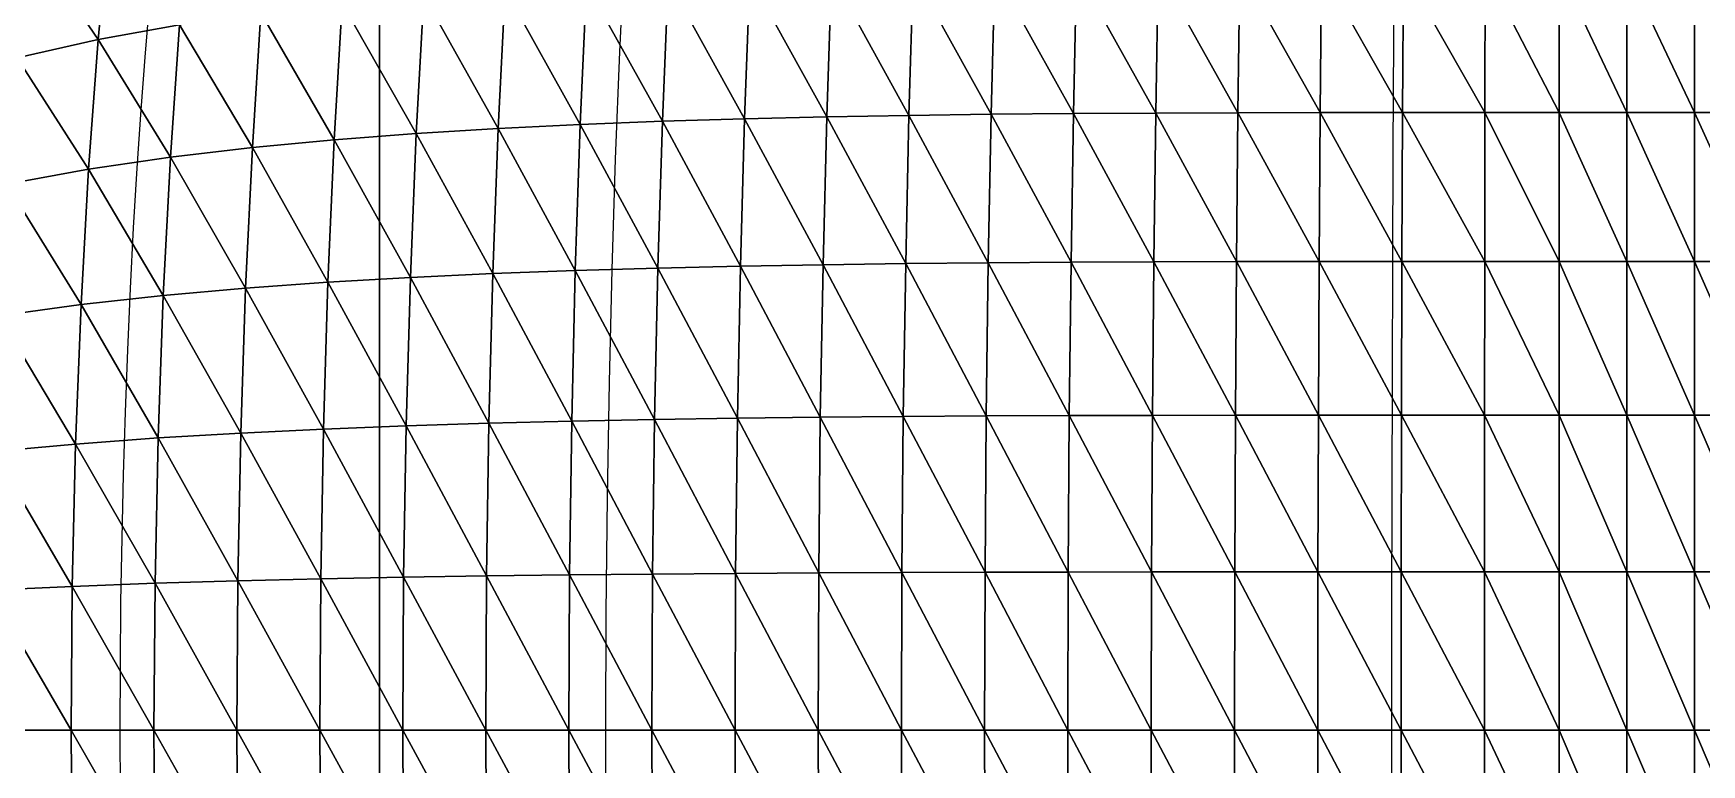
# Model space of a CAD drawing. Header units: metres. Extents: x -3.7 to 10.7, y -3.2 to 3.2.
# Drawn here: x 0.249 to 3.386, y -0.065 to 1.311 of the extents above; entities that cross this region are included whole.
import ezdxf

# ---------------------------------------------------------------- set-up
doc = ezdxf.new("R2010")
doc.units = ezdxf.units.M
for name, color, linetype in [('ACO_3D', 1, 'CONTINUOUS'), ('DECK', 32, 'CONTINUOUS'), ('MEMBRANA_3D', 3, 'CONTINUOUS'), ('PAREDES', 7, 'CONTINUOUS'), ('VIDRO_3D', 4, 'CONTINUOUS')]:
    doc.layers.add(name, color=color, linetype=linetype)

msp = doc.modelspace()

# ---------------------------------------------------------------- linework, layer by layer
at = {"layer": 'ACO_3D'}
for points in [[(2.8084, 1.4959, 3.7381), (2.8071, 1.298, 3.8579), (2.806, 1.0929, 3.9604), (2.805, 0.8817, 4.0451), (2.8043, 0.6656, 4.1114), (2.8037, 0.4458, 4.1591), (2.8034, 0.2235, 4.1878), (2.8033, 0, 4.1974), (2.8034, -0.2235, 4.1878)], [(1.3607, 1.4703, 3.7166), (1.3514, 1.2758, 3.8358), (1.3434, 1.0742, 3.9378), (1.3369, 0.8667, 4.022), (1.3317, 0.6543, 4.088), (1.3281, 0.4382, 4.1354), (1.3258, 0.2197, 4.164), (1.3251, 0, 4.1735), (1.3258, -0.2197, 4.164)], [(1.3317, 0, 4.0885), (-0.1341, 0, 4.0397), (-0.2841, 0, 4.0444), (-0.4341, 0, 4.053), (-0.5841, 0, 4.0641), (-0.7341, 0, 4.0772), (-0.8841, 0, 4.0921), (-1.0341, 0, 4.1086), (-1.1841, 0, 4.1265), (-1.3341, 0, 4.1458), (-1.4841, 0, 4.1663), (-1.6341, 0, 4.188), (-1.7841, 0, 4.2107), (-1.9341, 0, 4.2346), (-2.0841, 0, 4.2594), (-2.2341, 0, 4.2853), (-2.3841, 0, 4.312), (-2.5341, 0, 4.3397)], [(-0.1463, 0, 4.1247), (0.1212, 0, 4.1355), (0.389, 0, 4.1454), (0.6572, 0, 4.1545), (0.9257, 0, 4.1628), (1.1945, 0, 4.1702), (1.4635, 0, 4.1768), (1.7327, 0, 4.1826), (2.0021, 0, 4.1875), (2.2716, 0, 4.1917), (2.5413, 0, 4.195), (2.811, 0, 4.1974), (3.075, 0, 4.1991), (3.2938, 0, 4.1999), (3.5125, 0, 4.1995)]]:
    msp.add_polyline3d(points, dxfattribs=at)
at = {"layer": 'DECK'}
msp.add_polyline3d([(-3.7, -3.25, 0), (0.9, -3.25, 0), (0.9, 3.25, 0), (-3.7, 3.25, 0), (-3.7, -3.25, 0)], dxfattribs=at)
at = {"layer": 'MEMBRANA_3D'}
for points in [[(0.2412, 1.4895, 3.5493), (0.3927, 1.5302, 3.5543), (0.371, 1.2991, 3.7304)], [(0.3927, 1.5302, 3.5543), (0.5239, 1.3268, 3.7354), (0.371, 1.2991, 3.7304)], [(0.2412, 1.4895, 3.5493), (0.371, 1.2991, 3.7304), (0.2182, 1.2645, 3.7252)], [(1.4429, 1.4103, 3.7601), (1.5964, 1.4161, 3.7633), (1.5865, 1.1501, 3.911)], [(1.5964, 1.4161, 3.7633), (1.741, 1.1537, 3.9141), (1.5865, 1.1501, 3.911)], [(1.5964, 1.4161, 3.7633), (1.7499, 1.4206, 3.7663), (1.741, 1.1537, 3.9141)], [(1.7499, 1.4206, 3.7663), (1.8956, 1.1564, 3.9169), (1.741, 1.1537, 3.9141)], [(1.7499, 1.4206, 3.7663), (1.9034, 1.4239, 3.769), (1.8956, 1.1564, 3.9169)], [(1.9034, 1.4239, 3.769), (2.0503, 1.1584, 3.9195), (1.8956, 1.1564, 3.9169)], [(1.9034, 1.4239, 3.769), (2.057, 1.4264, 3.7715), (2.0503, 1.1584, 3.9195)], [(2.057, 1.4264, 3.7715), (2.205, 1.1599, 3.9218), (2.0503, 1.1584, 3.9195)], [(2.057, 1.4264, 3.7715), (2.2107, 1.4282, 3.7737), (2.205, 1.1599, 3.9218)], [(2.2107, 1.4282, 3.7737), (2.3597, 1.1608, 3.9238), (2.205, 1.1599, 3.9218)], [(2.2107, 1.4282, 3.7737), (2.3644, 1.4294, 3.7757), (2.3597, 1.1608, 3.9238)], [(2.3644, 1.4294, 3.7757), (2.5145, 1.1614, 3.9256), (2.3597, 1.1608, 3.9238)], [(2.3644, 1.4294, 3.7757), (2.5181, 1.4301, 3.7774), (2.5145, 1.1614, 3.9256)], [(2.5181, 1.4301, 3.7774), (2.6693, 1.1618, 3.9271), (2.5145, 1.1614, 3.9256)], [(2.5181, 1.4301, 3.7774), (2.6718, 1.4306, 3.7788), (2.6693, 1.1618, 3.9271)], [(2.6718, 1.4306, 3.7788), (2.8241, 1.162, 3.9283), (2.6693, 1.1618, 3.9271)], [(2.6718, 1.4306, 3.7788), (2.8256, 1.4308, 3.78), (2.8241, 1.162, 3.9283)], [(2.8256, 1.4308, 3.78), (2.9789, 1.1621, 3.9293), (2.8241, 1.162, 3.9283)], [(2.8256, 1.4308, 3.78), (2.9794, 1.4309, 3.781), (2.9789, 1.1621, 3.9293)], [(2.9794, 1.4309, 3.781), (3.1188, 1.1621, 3.93), (2.9789, 1.1621, 3.9293)], [(2.9794, 1.4309, 3.781), (3.1188, 1.4309, 3.7816), (3.1188, 1.1621, 3.93)], [(3.1188, 1.4309, 3.7816), (3.2458, 1.4309, 3.7821), (3.2458, 1.1621, 3.9305)], [(3.1188, 1.4309, 3.7816), (3.2458, 1.1621, 3.9305), (3.1188, 1.1621, 3.93)], [(3.2458, 1.4309, 3.7821), (3.3729, 1.4309, 3.7823), (3.3729, 1.1621, 3.9307)], [(3.2458, 1.4309, 3.7821), (3.3729, 1.1621, 3.9307), (3.2458, 1.1621, 3.9305)], [(3.3729, 1.4309, 3.7823), (3.5, 1.4309, 3.7819), (3.5, 1.1621, 3.9303)], [(3.3729, 1.4309, 3.7823), (3.5, 1.1621, 3.9303), (3.3729, 1.1621, 3.9307)], [(0.8299, 1.3671, 3.7447), (0.983, 1.3817, 3.7489), (0.969, 1.1222, 3.8961)], [(0.983, 1.3817, 3.7489), (1.1233, 1.1317, 3.9002), (0.969, 1.1222, 3.8961)], [(0.983, 1.3817, 3.7489), (1.1362, 1.3935, 3.7529), (1.1233, 1.1317, 3.9002)], [(1.1362, 1.3935, 3.7529), (1.2776, 1.1393, 3.9041), (1.1233, 1.1317, 3.9002)], [(1.1362, 1.3935, 3.7529), (1.2895, 1.4028, 3.7566), (1.2776, 1.1393, 3.9041)], [(1.2895, 1.4028, 3.7566), (1.432, 1.1454, 3.9077), (1.2776, 1.1393, 3.9041)], [(1.2895, 1.4028, 3.7566), (1.4429, 1.4103, 3.7601), (1.432, 1.1454, 3.9077)], [(1.4429, 1.4103, 3.7601), (1.5865, 1.1501, 3.911), (1.432, 1.1454, 3.9077)], [(0.6768, 1.3491, 3.7402), (0.8299, 1.3671, 3.7447), (0.8149, 1.1103, 3.8917)], [(0.8299, 1.3671, 3.7447), (0.969, 1.1222, 3.8961), (0.8149, 1.1103, 3.8917)], [(0.371, 1.2991, 3.7304), (0.5239, 1.3268, 3.7354), (0.5068, 1.0776, 3.8821)], [(0.5239, 1.3268, 3.7354), (0.6608, 1.0957, 3.887), (0.5068, 1.0776, 3.8821)], [(0.5239, 1.3268, 3.7354), (0.6768, 1.3491, 3.7402), (0.6608, 1.0957, 3.887)], [(0.6768, 1.3491, 3.7402), (0.8149, 1.1103, 3.8917), (0.6608, 1.0957, 3.887)], [(0.2182, 1.2645, 3.7252), (0.371, 1.2991, 3.7304), (0.3529, 1.0551, 3.8769)], [(0.371, 1.2991, 3.7304), (0.5068, 1.0776, 3.8821), (0.3529, 1.0551, 3.8769)], [(0.2182, 1.2645, 3.7252), (0.3529, 1.0551, 3.8769), (0.1992, 1.027, 3.8715)], [(2.3597, 1.1608, 3.9238), (2.5145, 1.1614, 3.9256), (2.5116, 0.8813, 4.0424)], [(2.5145, 1.1614, 3.9256), (2.6672, 0.8816, 4.0439), (2.5116, 0.8813, 4.0424)], [(2.5145, 1.1614, 3.9256), (2.6693, 1.1618, 3.9271), (2.6672, 0.8816, 4.0439)], [(2.6693, 1.1618, 3.9271), (2.8229, 0.8817, 4.0452), (2.6672, 0.8816, 4.0439)], [(2.6693, 1.1618, 3.9271), (2.8241, 1.162, 3.9283), (2.8229, 0.8817, 4.0452)], [(2.8241, 1.162, 3.9283), (2.9785, 0.8818, 4.0462), (2.8229, 0.8817, 4.0452)], [(2.8241, 1.162, 3.9283), (2.9789, 1.1621, 3.9293), (2.9785, 0.8818, 4.0462)], [(2.9789, 1.1621, 3.9293), (3.1188, 0.8818, 4.047), (2.9785, 0.8818, 4.0462)], [(2.9789, 1.1621, 3.9293), (3.1188, 1.1621, 3.93), (3.1188, 0.8818, 4.047)], [(3.1188, 1.1621, 3.93), (3.2458, 1.1621, 3.9305), (3.2458, 0.8818, 4.0474)], [(3.1188, 1.1621, 3.93), (3.2458, 0.8818, 4.0474), (3.1188, 0.8818, 4.047)], [(3.2458, 1.1621, 3.9305), (3.3729, 1.1621, 3.9307), (3.3729, 0.8818, 4.0476)], [(3.2458, 1.1621, 3.9305), (3.3729, 0.8818, 4.0476), (3.2458, 0.8818, 4.0474)], [(3.3729, 1.1621, 3.9307), (3.5, 1.1621, 3.9303), (3.5, 0.8818, 4.0472)], [(3.3729, 1.1621, 3.9307), (3.5, 0.8818, 4.0472), (3.3729, 0.8818, 4.0476)], [(0.969, 1.1222, 3.8961), (1.1233, 1.1317, 3.9002), (1.113, 0.8587, 4.0164)], [(1.1233, 1.1317, 3.9002), (1.2682, 0.8645, 4.0203), (1.113, 0.8587, 4.0164)], [(1.1233, 1.1317, 3.9002), (1.2776, 1.1393, 3.9041), (1.2682, 0.8645, 4.0203)], [(1.2776, 1.1393, 3.9041), (1.4234, 0.8691, 4.024), (1.2682, 0.8645, 4.0203)], [(1.2776, 1.1393, 3.9041), (1.432, 1.1454, 3.9077), (1.4234, 0.8691, 4.024)], [(1.432, 1.1454, 3.9077), (1.5787, 0.8727, 4.0275), (1.4234, 0.8691, 4.024)], [(1.432, 1.1454, 3.9077), (1.5865, 1.1501, 3.911), (1.5787, 0.8727, 4.0275)], [(1.5865, 1.1501, 3.911), (1.7341, 0.8754, 4.0306), (1.5787, 0.8727, 4.0275)], [(1.5865, 1.1501, 3.911), (1.741, 1.1537, 3.9141), (1.7341, 0.8754, 4.0306)], [(1.741, 1.1537, 3.9141), (1.8895, 0.8775, 4.0335), (1.7341, 0.8754, 4.0306)], [(1.741, 1.1537, 3.9141), (1.8956, 1.1564, 3.9169), (1.8895, 0.8775, 4.0335)], [(1.8956, 1.1564, 3.9169), (2.0449, 0.879, 4.0362), (1.8895, 0.8775, 4.0335)], [(1.8956, 1.1564, 3.9169), (2.0503, 1.1584, 3.9195), (2.0449, 0.879, 4.0362)], [(2.0503, 1.1584, 3.9195), (2.2005, 0.8801, 4.0385), (2.0449, 0.879, 4.0362)], [(2.0503, 1.1584, 3.9195), (2.205, 1.1599, 3.9218), (2.2005, 0.8801, 4.0385)], [(2.205, 1.1599, 3.9218), (2.356, 0.8808, 4.0406), (2.2005, 0.8801, 4.0385)], [(2.205, 1.1599, 3.9218), (2.3597, 1.1608, 3.9238), (2.356, 0.8808, 4.0406)], [(2.3597, 1.1608, 3.9238), (2.5116, 0.8813, 4.0424), (2.356, 0.8808, 4.0406)], [(0.6608, 1.0957, 3.887), (0.8149, 1.1103, 3.8917), (0.803, 0.8425, 4.0076)], [(0.8149, 1.1103, 3.8917), (0.958, 0.8515, 4.0121), (0.803, 0.8425, 4.0076)], [(0.8149, 1.1103, 3.8917), (0.969, 1.1222, 3.8961), (0.958, 0.8515, 4.0121)], [(0.969, 1.1222, 3.8961), (1.113, 0.8587, 4.0164), (0.958, 0.8515, 4.0121)], [(0.3529, 1.0551, 3.8769), (0.5068, 1.0776, 3.8821), (0.4933, 0.8177, 3.9978)], [(0.5068, 1.0776, 3.8821), (0.6481, 0.8314, 4.0028), (0.4933, 0.8177, 3.9978)], [(0.5068, 1.0776, 3.8821), (0.6608, 1.0957, 3.887), (0.6481, 0.8314, 4.0028)], [(0.6608, 1.0957, 3.887), (0.803, 0.8425, 4.0076), (0.6481, 0.8314, 4.0028)], [(0.1992, 1.027, 3.8715), (0.3529, 1.0551, 3.8769), (0.3387, 0.8006, 3.9924)], [(0.3529, 1.0551, 3.8769), (0.4933, 0.8177, 3.9978), (0.3387, 0.8006, 3.9924)], [(0.1992, 1.027, 3.8715), (0.3387, 0.8006, 3.9924), (0.1841, 0.7793, 3.9868)], [(1.8895, 0.8775, 4.0335), (2.0449, 0.879, 4.0362), (2.0411, 0.5909, 4.1203)], [(2.0449, 0.879, 4.0362), (2.1972, 0.5916, 4.1227), (2.0411, 0.5909, 4.1203)], [(2.0449, 0.879, 4.0362), (2.2005, 0.8801, 4.0385), (2.1972, 0.5916, 4.1227)], [(2.2005, 0.8801, 4.0385), (2.3534, 0.5921, 4.1248), (2.1972, 0.5916, 4.1227)], [(2.2005, 0.8801, 4.0385), (2.356, 0.8808, 4.0406), (2.3534, 0.5921, 4.1248)], [(2.356, 0.8808, 4.0406), (2.5095, 0.5924, 4.1267), (2.3534, 0.5921, 4.1248)], [(2.356, 0.8808, 4.0406), (2.5116, 0.8813, 4.0424), (2.5095, 0.5924, 4.1267)], [(2.5116, 0.8813, 4.0424), (2.6658, 0.5926, 4.1283), (2.5095, 0.5924, 4.1267)], [(2.5116, 0.8813, 4.0424), (2.6672, 0.8816, 4.0439), (2.6658, 0.5926, 4.1283)], [(2.6672, 0.8816, 4.0439), (2.822, 0.5927, 4.1296), (2.6658, 0.5926, 4.1283)], [(2.6672, 0.8816, 4.0439), (2.8229, 0.8817, 4.0452), (2.822, 0.5927, 4.1296)], [(2.8229, 0.8817, 4.0452), (2.9783, 0.5927, 4.1306), (2.822, 0.5927, 4.1296)], [(2.8229, 0.8817, 4.0452), (2.9785, 0.8818, 4.0462), (2.9783, 0.5927, 4.1306)], [(2.9785, 0.8818, 4.0462), (3.1188, 0.5927, 4.1313), (2.9783, 0.5927, 4.1306)], [(2.9785, 0.8818, 4.0462), (3.1188, 0.8818, 4.047), (3.1188, 0.5927, 4.1313)], [(3.1188, 0.8818, 4.047), (3.2458, 0.8818, 4.0474), (3.2458, 0.5927, 4.1318)], [(3.1188, 0.8818, 4.047), (3.2458, 0.5927, 4.1318), (3.1188, 0.5927, 4.1313)], [(3.2458, 0.8818, 4.0474), (3.3729, 0.8818, 4.0476), (3.3729, 0.5927, 4.132)], [(3.2458, 0.8818, 4.0474), (3.3729, 0.5927, 4.132), (3.2458, 0.5927, 4.1318)], [(3.3729, 0.8818, 4.0476), (3.5, 0.8818, 4.0472), (3.5, 0.5927, 4.1316)], [(3.3729, 0.8818, 4.0476), (3.5, 0.5927, 4.1316), (3.3729, 0.5927, 4.132)], [(0.803, 0.8425, 4.0076), (0.958, 0.8515, 4.0121), (0.95, 0.5724, 4.0958)], [(0.958, 0.8515, 4.0121), (1.1057, 0.5773, 4.1001), (0.95, 0.5724, 4.0958)], [(0.958, 0.8515, 4.0121), (1.113, 0.8587, 4.0164), (1.1057, 0.5773, 4.1001)], [(1.113, 0.8587, 4.0164), (1.2614, 0.5811, 4.1042), (1.1057, 0.5773, 4.1001)], [(1.113, 0.8587, 4.0164), (1.2682, 0.8645, 4.0203), (1.2614, 0.5811, 4.1042)], [(1.2682, 0.8645, 4.0203), (1.4172, 0.5842, 4.108), (1.2614, 0.5811, 4.1042)], [(1.2682, 0.8645, 4.0203), (1.4234, 0.8691, 4.024), (1.4172, 0.5842, 4.108)], [(1.4234, 0.8691, 4.024), (1.5731, 0.5866, 4.1115), (1.4172, 0.5842, 4.108)], [(1.4234, 0.8691, 4.024), (1.5787, 0.8727, 4.0275), (1.5731, 0.5866, 4.1115)], [(1.5787, 0.8727, 4.0275), (1.729, 0.5885, 4.1147), (1.5731, 0.5866, 4.1115)], [(1.5787, 0.8727, 4.0275), (1.7341, 0.8754, 4.0306), (1.729, 0.5885, 4.1147)], [(1.7341, 0.8754, 4.0306), (1.885, 0.5899, 4.1176), (1.729, 0.5885, 4.1147)], [(1.7341, 0.8754, 4.0306), (1.8895, 0.8775, 4.0335), (1.885, 0.5899, 4.1176)], [(1.8895, 0.8775, 4.0335), (2.0411, 0.5909, 4.1203), (1.885, 0.5899, 4.1176)], [(0.3387, 0.8006, 3.9924), (0.4933, 0.8177, 3.9978), (0.4836, 0.5497, 4.0812)], [(0.4933, 0.8177, 3.9978), (0.639, 0.5589, 4.0863), (0.4836, 0.5497, 4.0812)], [(0.4933, 0.8177, 3.9978), (0.6481, 0.8314, 4.0028), (0.639, 0.5589, 4.0863)], [(0.6481, 0.8314, 4.0028), (0.7945, 0.5664, 4.0912), (0.639, 0.5589, 4.0863)], [(0.6481, 0.8314, 4.0028), (0.803, 0.8425, 4.0076), (0.7945, 0.5664, 4.0912)], [(0.803, 0.8425, 4.0076), (0.95, 0.5724, 4.0958), (0.7945, 0.5664, 4.0912)], [(0.1841, 0.7793, 3.9868), (0.3387, 0.8006, 3.9924), (0.3284, 0.5382, 4.0758)], [(0.3387, 0.8006, 3.9924), (0.4836, 0.5497, 4.0812), (0.3284, 0.5382, 4.0758)], [(0.1841, 0.7793, 3.9868), (0.3284, 0.5382, 4.0758), (0.1732, 0.5239, 4.0701)], [(0.639, 0.5589, 4.0863), (0.7945, 0.5664, 4.0912), (0.7893, 0.2846, 4.1417)], [(0.7945, 0.5664, 4.0912), (0.9452, 0.2876, 4.1464), (0.7893, 0.2846, 4.1417)], [(0.7945, 0.5664, 4.0912), (0.95, 0.5724, 4.0958), (0.9452, 0.2876, 4.1464)], [(0.95, 0.5724, 4.0958), (1.1012, 0.2901, 4.1507), (0.9452, 0.2876, 4.1464)], [(0.95, 0.5724, 4.0958), (1.1057, 0.5773, 4.1001), (1.1012, 0.2901, 4.1507)], [(1.1057, 0.5773, 4.1001), (1.2573, 0.292, 4.1548), (1.1012, 0.2901, 4.1507)], [(1.1057, 0.5773, 4.1001), (1.2614, 0.5811, 4.1042), (1.2573, 0.292, 4.1548)], [(1.2614, 0.5811, 4.1042), (1.4135, 0.2936, 4.1587), (1.2573, 0.292, 4.1548)], [(1.2614, 0.5811, 4.1042), (1.4172, 0.5842, 4.108), (1.4135, 0.2936, 4.1587)], [(1.4172, 0.5842, 4.108), (1.5697, 0.2948, 4.1622), (1.4135, 0.2936, 4.1587)], [(1.4172, 0.5842, 4.108), (1.5731, 0.5866, 4.1115), (1.5697, 0.2948, 4.1622)], [(1.5731, 0.5866, 4.1115), (1.726, 0.2957, 4.1655), (1.5697, 0.2948, 4.1622)], [(1.5731, 0.5866, 4.1115), (1.729, 0.5885, 4.1147), (1.726, 0.2957, 4.1655)], [(1.729, 0.5885, 4.1147), (1.8824, 0.2964, 4.1684), (1.726, 0.2957, 4.1655)], [(1.729, 0.5885, 4.1147), (1.885, 0.5899, 4.1176), (1.8824, 0.2964, 4.1684)], [(1.885, 0.5899, 4.1176), (2.0388, 0.2969, 4.1711), (1.8824, 0.2964, 4.1684)], [(1.885, 0.5899, 4.1176), (2.0411, 0.5909, 4.1203), (2.0388, 0.2969, 4.1711)], [(2.0411, 0.5909, 4.1203), (2.1952, 0.2973, 4.1736), (2.0388, 0.2969, 4.1711)], [(2.0411, 0.5909, 4.1203), (2.1972, 0.5916, 4.1227), (2.1952, 0.2973, 4.1736)], [(2.1972, 0.5916, 4.1227), (2.3518, 0.2975, 4.1757), (2.1952, 0.2973, 4.1736)], [(2.1972, 0.5916, 4.1227), (2.3534, 0.5921, 4.1248), (2.3518, 0.2975, 4.1757)], [(2.3534, 0.5921, 4.1248), (2.5083, 0.2977, 4.1776), (2.3518, 0.2975, 4.1757)], [(2.3534, 0.5921, 4.1248), (2.5095, 0.5924, 4.1267), (2.5083, 0.2977, 4.1776)], [(2.5095, 0.5924, 4.1267), (2.6649, 0.2978, 4.1792), (2.5083, 0.2977, 4.1776)], [(2.5095, 0.5924, 4.1267), (2.6658, 0.5926, 4.1283), (2.6649, 0.2978, 4.1792)], [(2.6658, 0.5926, 4.1283), (2.8215, 0.2978, 4.1805), (2.6649, 0.2978, 4.1792)], [(2.6658, 0.5926, 4.1283), (2.822, 0.5927, 4.1296), (2.8215, 0.2978, 4.1805)], [(2.822, 0.5927, 4.1296), (2.9781, 0.2978, 4.1815), (2.8215, 0.2978, 4.1805)], [(2.822, 0.5927, 4.1296), (2.9783, 0.5927, 4.1306), (2.9781, 0.2978, 4.1815)], [(2.9783, 0.5927, 4.1306), (3.1188, 0.2978, 4.1823), (2.9781, 0.2978, 4.1815)], [(2.9783, 0.5927, 4.1306), (3.1188, 0.5927, 4.1313), (3.1188, 0.2978, 4.1823)], [(3.1188, 0.5927, 4.1313), (3.2458, 0.5927, 4.1318), (3.2458, 0.2978, 4.1828)], [(3.1188, 0.5927, 4.1313), (3.2458, 0.2978, 4.1828), (3.1188, 0.2978, 4.1823)], [(3.2458, 0.5927, 4.1318), (3.3729, 0.5927, 4.132), (3.3729, 0.2978, 4.183)], [(3.2458, 0.5927, 4.1318), (3.3729, 0.2978, 4.183), (3.2458, 0.2978, 4.1828)], [(3.3729, 0.5927, 4.132), (3.5, 0.5927, 4.1316), (3.5, 0.2978, 4.1826)], [(3.3729, 0.5927, 4.132), (3.5, 0.2978, 4.1826), (3.3729, 0.2978, 4.183)], [(0.1732, 0.5239, 4.0701), (0.3284, 0.5382, 4.0758), (0.3222, 0.2704, 4.1261)], [(0.3284, 0.5382, 4.0758), (0.4778, 0.2762, 4.1316), (0.3222, 0.2704, 4.1261)], [(0.3284, 0.5382, 4.0758), (0.4836, 0.5497, 4.0812), (0.4778, 0.2762, 4.1316)], [(0.4836, 0.5497, 4.0812), (0.6335, 0.2808, 4.1368), (0.4778, 0.2762, 4.1316)], [(0.4836, 0.5497, 4.0812), (0.639, 0.5589, 4.0863), (0.6335, 0.2808, 4.1368)], [(0.639, 0.5589, 4.0863), (0.7893, 0.2846, 4.1417), (0.6335, 0.2808, 4.1368)], [(0.1732, 0.5239, 4.0701), (0.3222, 0.2704, 4.1261), (0.1667, 0.2632, 4.1203)], [(0.6335, 0.2808, 4.1368), (0.7893, 0.2846, 4.1417), (0.7876, 0, 4.1586)], [(0.7893, 0.2846, 4.1417), (0.9436, 0, 4.1633), (0.7876, 0, 4.1586)], [(0.7893, 0.2846, 4.1417), (0.9452, 0.2876, 4.1464), (0.9436, 0, 4.1633)], [(0.9452, 0.2876, 4.1464), (1.0997, 0, 4.1677), (0.9436, 0, 4.1633)], [(0.9452, 0.2876, 4.1464), (1.1012, 0.2901, 4.1507), (1.0997, 0, 4.1677)], [(1.1012, 0.2901, 4.1507), (1.2559, 0, 4.1718), (1.0997, 0, 4.1677)], [(1.1012, 0.2901, 4.1507), (1.2573, 0.292, 4.1548), (1.2559, 0, 4.1718)], [(1.2573, 0.292, 4.1548), (1.4122, 0, 4.1756), (1.2559, 0, 4.1718)], [(1.2573, 0.292, 4.1548), (1.4135, 0.2936, 4.1587), (1.4122, 0, 4.1756)], [(1.4135, 0.2936, 4.1587), (1.5686, 0, 4.1792), (1.4122, 0, 4.1756)], [(1.4135, 0.2936, 4.1587), (1.5697, 0.2948, 4.1622), (1.5686, 0, 4.1792)], [(0.1667, 0.2632, 4.1203), (0.3201, 0, 4.1429), (0.1645, 0, 4.1371)], [(0.1667, 0.2632, 4.1203), (0.3222, 0.2704, 4.1261), (0.3201, 0, 4.1429)], [(0.3222, 0.2704, 4.1261), (0.4758, 0, 4.1484), (0.3201, 0, 4.1429)], [(0.3222, 0.2704, 4.1261), (0.4778, 0.2762, 4.1316), (0.4758, 0, 4.1484)], [(0.4778, 0.2762, 4.1316), (0.6317, 0, 4.1537), (0.4758, 0, 4.1484)], [(0.4778, 0.2762, 4.1316), (0.6335, 0.2808, 4.1368), (0.6317, 0, 4.1537)], [(0.6335, 0.2808, 4.1368), (0.7876, 0, 4.1586), (0.6317, 0, 4.1537)], [(0.1645, 0, 4.1371), (0.3201, 0, 4.1429), (0.3222, -0.2704, 4.1261)], [(0.1645, 0, 4.1371), (0.3222, -0.2704, 4.1261), (0.1667, -0.2632, 4.1203)], [(0.3201, 0, 4.1429), (0.4758, 0, 4.1484), (0.4778, -0.2762, 4.1316)], [(0.3201, 0, 4.1429), (0.4778, -0.2762, 4.1316), (0.3222, -0.2704, 4.1261)], [(0.4758, 0, 4.1484), (0.6317, 0, 4.1537), (0.6335, -0.2808, 4.1368)], [(0.4758, 0, 4.1484), (0.6335, -0.2808, 4.1368), (0.4778, -0.2762, 4.1316)], [(0.6317, 0, 4.1537), (0.7876, 0, 4.1586), (0.7893, -0.2846, 4.1417)], [(0.6317, 0, 4.1537), (0.7893, -0.2846, 4.1417), (0.6335, -0.2808, 4.1368)], [(0.7876, 0, 4.1586), (0.9436, 0, 4.1633), (0.9452, -0.2876, 4.1464)], [(0.9436, 0, 4.1633), (1.0997, 0, 4.1677), (1.1012, -0.2901, 4.1507)], [(0.9436, 0, 4.1633), (1.1012, -0.2901, 4.1507), (0.9452, -0.2876, 4.1464)], [(1.0997, 0, 4.1677), (1.2559, 0, 4.1718), (1.2573, -0.292, 4.1548)], [(1.0997, 0, 4.1677), (1.2573, -0.292, 4.1548), (1.1012, -0.2901, 4.1507)], [(1.2559, 0, 4.1718), (1.4122, 0, 4.1756), (1.4135, -0.2936, 4.1587)], [(1.4122, 0, 4.1756), (1.5686, 0, 4.1792), (1.5697, -0.2948, 4.1622)], [(1.4122, 0, 4.1756), (1.5697, -0.2948, 4.1622), (1.4135, -0.2936, 4.1587)], [(0.7876, 0, 4.1586), (0.9452, -0.2876, 4.1464), (0.7893, -0.2846, 4.1417)], [(1.2559, 0, 4.1718), (1.4135, -0.2936, 4.1587), (1.2573, -0.292, 4.1548)]]:
    msp.add_3dface(points, dxfattribs=at)
at = {"layer": 'PAREDES'}
msp.add_polyline3d([(0.9, 2.6836, 0), (0.9, -2.6836, 0)], dxfattribs=at)
at = {"layer": 'VIDRO_3D'}
msp.add_polyline3d([(0.4679, 1.3793, 3.6146), (0.459, 1.2743, 3.6884), (0.4509, 1.1668, 3.7562), (0.4435, 1.0569, 3.818), (0.4369, 0.9449, 3.8736), (0.431, 0.831, 3.923), (0.4259, 0.7154, 3.9659), (0.4215, 0.5984, 4.0025), (0.4179, 0.4801, 4.0324), (0.4151, 0.361, 4.0558), (0.4131, 0.241, 4.0725), (0.4119, 0.1206, 4.0826), (0.4115, 0, 4.0859), (0.4119, -0.1206, 4.0826)], dxfattribs=at)
for points in [[(1.5697, 0.2948, 4.1622), (1.725, 0, 4.1824), (1.5686, 0, 4.1792)], [(1.5697, 0.2948, 4.1622), (1.726, 0.2957, 4.1655), (1.725, 0, 4.1824)], [(1.726, 0.2957, 4.1655), (1.8815, 0, 4.1854), (1.725, 0, 4.1824)], [(1.726, 0.2957, 4.1655), (1.8824, 0.2964, 4.1684), (1.8815, 0, 4.1854)], [(1.8824, 0.2964, 4.1684), (2.038, 0, 4.1881), (1.8815, 0, 4.1854)], [(1.8824, 0.2964, 4.1684), (2.0388, 0.2969, 4.1711), (2.038, 0, 4.1881)], [(2.0388, 0.2969, 4.1711), (2.1946, 0, 4.1906), (2.038, 0, 4.1881)], [(2.0388, 0.2969, 4.1711), (2.1952, 0.2973, 4.1736), (2.1946, 0, 4.1906)], [(2.1952, 0.2973, 4.1736), (2.3512, 0, 4.1927), (2.1946, 0, 4.1906)], [(2.1952, 0.2973, 4.1736), (2.3518, 0.2975, 4.1757), (2.3512, 0, 4.1927)], [(2.3518, 0.2975, 4.1757), (2.5079, 0, 4.1946), (2.3512, 0, 4.1927)], [(2.3518, 0.2975, 4.1757), (2.5083, 0.2977, 4.1776), (2.5079, 0, 4.1946)], [(2.5083, 0.2977, 4.1776), (2.6646, 0, 4.1962), (2.5079, 0, 4.1946)], [(2.5083, 0.2977, 4.1776), (2.6649, 0.2978, 4.1792), (2.6646, 0, 4.1962)], [(2.6649, 0.2978, 4.1792), (2.8213, 0, 4.1975), (2.6646, 0, 4.1962)], [(2.6649, 0.2978, 4.1792), (2.8215, 0.2978, 4.1805), (2.8213, 0, 4.1975)], [(2.8215, 0.2978, 4.1805), (2.978, 0, 4.1986), (2.8213, 0, 4.1975)], [(2.8215, 0.2978, 4.1805), (2.9781, 0.2978, 4.1815), (2.978, 0, 4.1986)], [(2.9781, 0.2978, 4.1815), (3.1188, 0, 4.1993), (2.978, 0, 4.1986)], [(2.9781, 0.2978, 4.1815), (3.1188, 0.2978, 4.1823), (3.1188, 0, 4.1993)], [(3.1188, 0.2978, 4.1823), (3.2458, 0.2978, 4.1828), (3.2458, 0, 4.1998)], [(3.1188, 0.2978, 4.1823), (3.2458, 0, 4.1998), (3.1188, 0, 4.1993)], [(3.2458, 0.2978, 4.1828), (3.3729, 0.2978, 4.183), (3.3729, 0, 4.2)], [(3.2458, 0.2978, 4.1828), (3.3729, 0, 4.2), (3.2458, 0, 4.1998)], [(3.3729, 0.2978, 4.183), (3.5, 0.2978, 4.1826), (3.5, 0, 4.1996)], [(3.3729, 0.2978, 4.183), (3.5, 0, 4.1996), (3.3729, 0, 4.2)], [(1.5686, 0, 4.1792), (1.725, 0, 4.1824), (1.726, -0.2957, 4.1655)], [(1.725, 0, 4.1824), (1.8815, 0, 4.1854), (1.8824, -0.2964, 4.1684)], [(1.725, 0, 4.1824), (1.8824, -0.2964, 4.1684), (1.726, -0.2957, 4.1655)], [(1.8815, 0, 4.1854), (2.038, 0, 4.1881), (2.0388, -0.2969, 4.1711)], [(1.8815, 0, 4.1854), (2.0388, -0.2969, 4.1711), (1.8824, -0.2964, 4.1684)], [(2.038, 0, 4.1881), (2.1946, 0, 4.1906), (2.1952, -0.2973, 4.1736)], [(2.038, 0, 4.1881), (2.1952, -0.2973, 4.1736), (2.0388, -0.2969, 4.1711)], [(2.1946, 0, 4.1906), (2.3512, 0, 4.1927), (2.3518, -0.2975, 4.1757)], [(2.1946, 0, 4.1906), (2.3518, -0.2975, 4.1757), (2.1952, -0.2973, 4.1736)], [(2.3512, 0, 4.1927), (2.5079, 0, 4.1946), (2.5083, -0.2977, 4.1776)], [(2.3512, 0, 4.1927), (2.5083, -0.2977, 4.1776), (2.3518, -0.2975, 4.1757)], [(2.5079, 0, 4.1946), (2.6646, 0, 4.1962), (2.6649, -0.2978, 4.1792)], [(2.5079, 0, 4.1946), (2.6649, -0.2978, 4.1792), (2.5083, -0.2977, 4.1776)], [(3.2458, 0, 4.1998), (3.3729, 0, 4.2), (3.3729, -0.2978, 4.183)], [(3.3729, 0, 4.2), (3.5, 0, 4.1996), (3.5, -0.2978, 4.1826)], [(3.3729, 0, 4.2), (3.5, -0.2978, 4.1826), (3.3729, -0.2978, 4.183)], [(1.5686, 0, 4.1792), (1.726, -0.2957, 4.1655), (1.5697, -0.2948, 4.1622)], [(2.6646, 0, 4.1962), (2.8213, 0, 4.1975), (2.8215, -0.2978, 4.1805)], [(2.6646, 0, 4.1962), (2.8215, -0.2978, 4.1805), (2.6649, -0.2978, 4.1792)], [(2.8213, 0, 4.1975), (2.978, 0, 4.1986), (2.9781, -0.2978, 4.1815)], [(2.8213, 0, 4.1975), (2.9781, -0.2978, 4.1815), (2.8215, -0.2978, 4.1805)], [(2.978, 0, 4.1986), (3.1188, 0, 4.1993), (3.1188, -0.2978, 4.1823)], [(2.978, 0, 4.1986), (3.1188, -0.2978, 4.1823), (2.9781, -0.2978, 4.1815)], [(3.1188, 0, 4.1993), (3.2458, 0, 4.1998), (3.2458, -0.2978, 4.1828)], [(3.1188, 0, 4.1993), (3.2458, -0.2978, 4.1828), (3.1188, -0.2978, 4.1823)], [(3.2458, 0, 4.1998), (3.3729, -0.2978, 4.183), (3.2458, -0.2978, 4.1828)]]:
    msp.add_3dface(points, dxfattribs=at)

doc.saveas('drawing.dxf')
